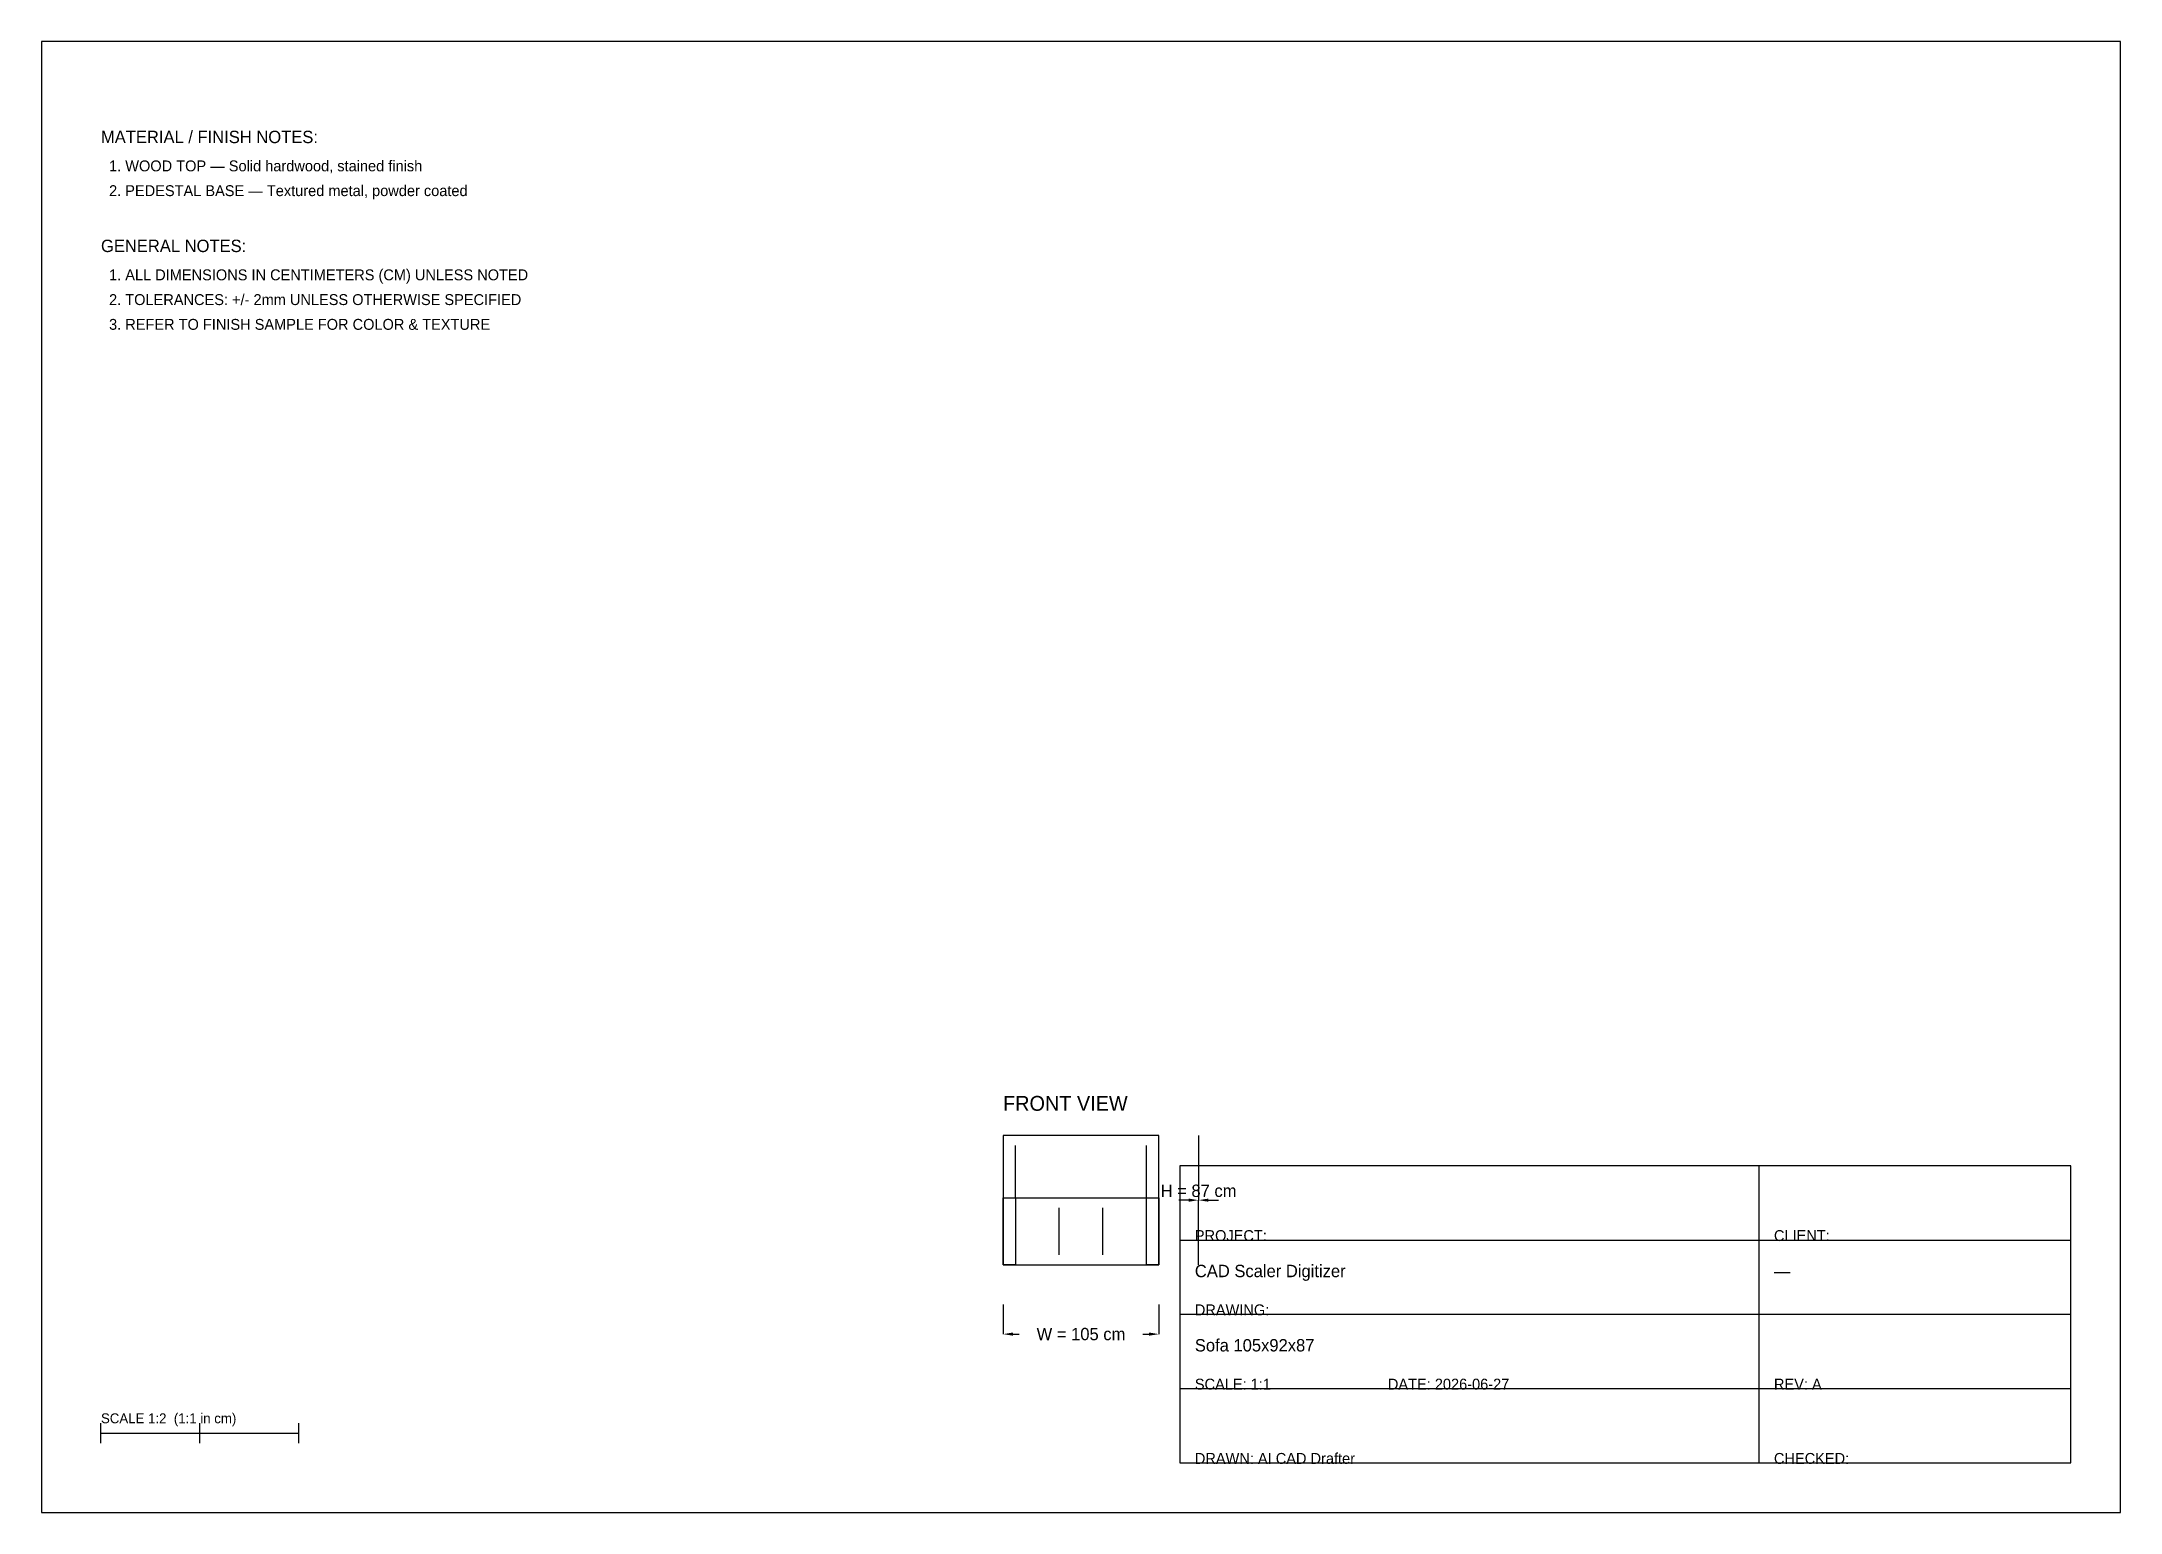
# Model space of a CAD drawing. Header units: metres. Extents: x 0 to 420, y 0 to 297.
import ezdxf

# ---------------------------------------------------------------- set-up
doc = ezdxf.new("R2010")
doc.units = ezdxf.units.M
for name, color, linetype in [('ANNOTATIONS', 2, 'CONTINUOUS'), ('BORDER', 7, 'CONTINUOUS'), ('HIDDEN', 251, 'Continuous'), ('MTEXT', 2, 'CONTINUOUS'), ('OBJECT', 7, 'CONTINUOUS'), ('OUTLINE', 7, 'CONTINUOUS'), ('TITLE', 6, 'CONTINUOUS')]:
    doc.layers.add(name, color=color, linetype=linetype)
doc.dimstyles.get("Standard").update_dxf_attribs({"dimtxt": 2.5, "dimasz": 2.5, "dimexe": 1.25, "dimexo": 0.625, "dimtad": 1, "dimcen": 2.5, "dimazin": 3, "dimtfac": 1, "dimtmove": 0, "dimatfit": 3})

# ---------------------------------------------------------------- blocks, each defined once
blk = doc.blocks.new('_CLOSEDFILLED')
at = {"color": 0, "linetype": 'BYBLOCK'}
blk.add_solid([(-1, 0.16), (0, 0), (-1, -0.16)], dxfattribs=at)
blk = doc.blocks.new('*D1')
for p, q in [((233.75, 76.1), (233.75, 63.05)), ((231.75, 63.05), (229.75, 63.05)), ((233.75, 50), (233.75, 63.05)), ((233.75, 63.05), (233.75, 63.05)), ((235.75, 63.05), (237.75, 63.05))]:
    blk.add_line(p, q)
at = {"layer": 'Defpoints'}
for p in [(233.75, 76.1), (233.75, 63.05), (233.75, 50)]:
    blk.add_point(p, dxfattribs=at)
at = {"xscale": 2, "yscale": 2}
blk.add_blockref('_CLOSEDFILLED', (233.75, 63.05), dxfattribs=at)
at = {"xscale": 2, "yscale": 2, "rotation": 180}
blk.add_blockref('_CLOSEDFILLED', (233.75, 63.05), dxfattribs=at)
at = {"insert": (233.75, 64.925), "char_height": 2.5, "attachment_point": 5}
blk.add_mtext('H = 87 cm', dxfattribs=at)
blk = doc.blocks.new('*D2')
for p, q in [((194.25, 42), (194.25, 36)), ((225.75, 42), (225.75, 36)), ((196.25, 36), (197.5, 36)), ((222.5, 36), (223.75, 36))]:
    blk.add_line(p, q)
at = {"layer": 'Defpoints'}
for p in [(194.25, 42), (225.75, 42), (194.25, 36)]:
    blk.add_point(p, dxfattribs=at)
at = {"xscale": 2, "yscale": 2, "rotation": 180}
blk.add_blockref('_CLOSEDFILLED', (194.25, 36), dxfattribs=at)
at = {"xscale": 2, "yscale": 2}
blk.add_blockref('_CLOSEDFILLED', (225.75, 36), dxfattribs=at)
at = {"insert": (210, 36), "char_height": 2.5, "attachment_point": 5}
blk.add_mtext('W = 105 cm', dxfattribs=at)

msp = doc.modelspace()

# ---------------------------------------------------------------- linework, layer by layer
at = {"layer": 'BORDER'}
msp.add_lwpolyline([(0, 0), (420, 0), (420, 297), (0, 297)], close=True, dxfattribs=at)
at = {"layer": 'HIDDEN'}
for p, q in [((196.77, 63.5), (223.23, 63.5)), ((205.59, 52), (205.59, 61.5)), ((214.41, 52), (214.41, 61.5))]:
    msp.add_line(p, q, dxfattribs=at)
at = {"layer": 'OBJECT'}
for p, q in [((196.77, 63.5), (196.77, 74.1)), ((223.23, 63.5), (223.23, 74.1))]:
    msp.add_line(p, q, dxfattribs=at)
at = {"layer": 'OUTLINE'}
for points in [[(194.25, 50), (225.75, 50), (225.75, 76.1), (194.25, 76.1)], [(194.25, 63.5), (196.77, 63.5), (196.77, 50), (194.25, 50)], [(223.23, 63.5), (225.75, 63.5), (225.75, 50), (223.23, 50)]]:
    msp.add_lwpolyline(points, close=True, dxfattribs=at)
at = {"layer": 'TITLE'}
for p, q in [((347, 10), (347, 70)), ((230, 55), (410, 55)), ((230, 40), (410, 40)), ((230, 25), (410, 25)), ((12, 14), (12, 18)), ((32, 14), (32, 18)), ((52, 14), (52, 18)), ((12, 16), (52, 16))]:
    msp.add_line(p, q, dxfattribs=at)
msp.add_lwpolyline([(230, 10), (410, 10), (410, 70), (230, 70)], close=True, dxfattribs=at)

# ---------------------------------------------------------------- texts
at = {"layer": 'ANNOTATIONS', "insert": (194.25, 84.1), "char_height": 3, "attachment_point": 1}
msp.add_mtext('FRONT VIEW', dxfattribs=at)
at = {"layer": 'MTEXT', "attachment_point": 1}
for s, insert, char_height in [('MATERIAL / FINISH NOTES:', (12, 279), 2.5), ('  1. WOOD TOP — Solid hardwood, stained finish', (12, 273), 2.2), ('  2. PEDESTAL BASE — Textured metal, powder coated', (12, 268), 2.2), ('GENERAL NOTES:', (12, 257), 2.5), ('  1. ALL DIMENSIONS IN CENTIMETERS (CM) UNLESS NOTED', (12, 251), 2.2), ('  2. TOLERANCES: +/- 2mm UNLESS OTHERWISE SPECIFIED', (12, 246), 2.2), ('  3. REFER TO FINISH SAMPLE FOR COLOR & TEXTURE', (12, 241), 2.2)]:
    msp.add_mtext(s, dxfattribs=dict(at, insert=insert, char_height=char_height))
at = {"layer": 'TITLE', "attachment_point": 1}
for s, insert, char_height in [('PROJECT:', (233, 57), 2.2), ('CLIENT:', (350, 57), 2.2), ('CAD Scaler Digitizer', (233, 50), 2.5), ('—', (350, 50), 2.5), ('DRAWING:', (233, 42), 2.2), ('Sofa 105x92x87', (233, 35), 2.5), ('SCALE: 1:1', (233, 27), 2.2), ('DATE: 2026-06-27', (272, 27), 2.2), ('REV: A', (350, 27), 2.2), ('SCALE 1:2  (1:1 in cm)', (12, 20), 2), ('DRAWN: AI CAD Drafter', (233, 12), 2.2), ('CHECKED:', (350, 12), 2.2)]:
    msp.add_mtext(s, dxfattribs=dict(at, insert=insert, char_height=char_height))

# ---------------------------------------------------------------- dimensions: what is measured, and where the dimension line sits
for base, p1, p2, text, picture, middle in [((233.75, 63.05), (233.75, 50), (233.75, 76.1), 'H = 87 cm', '*D1', (233.75, 64.92)), ((194.25, 36), (194.25, 42), (225.75, 42), 'W = 105 cm', '*D2', (210, 36))]:
    dim = msp.add_linear_dim(base=base, p1=p1, p2=p2, text=text, dimstyle='Standard', override={"dimtxt": 2.5, "dimasz": 2, "dimdec": 0})
    dim.commit()
    dim.dimension.update_dxf_attribs({"geometry": picture, "text_midpoint": middle})

doc.saveas('drawing.dxf')
